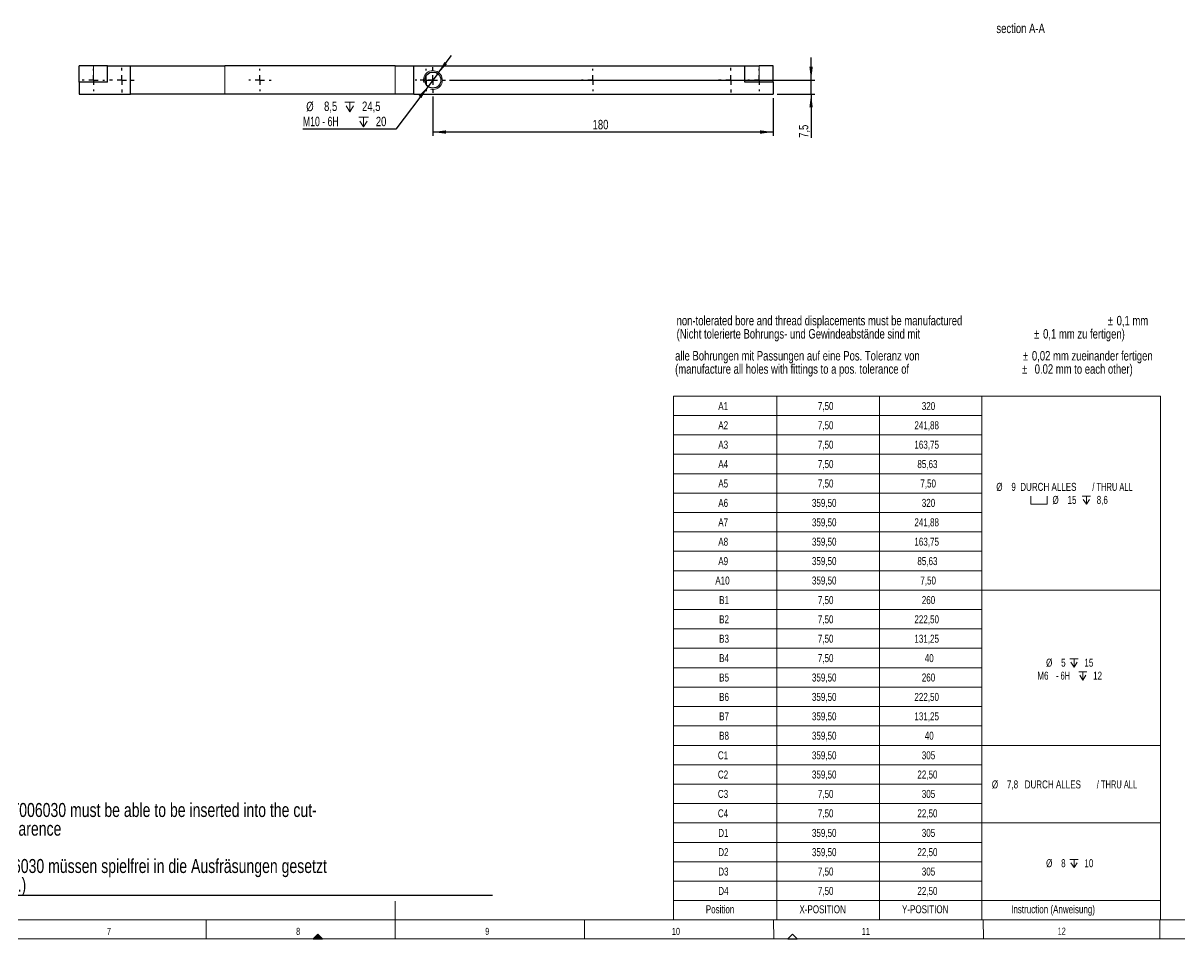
# Model space of a CAD drawing. Header units: millimetres. Extents: x -5 to 1672, y 0 to 1180.
# Drawn here: x 644 to 1256, y 10 to 494 of the extents above; entities that cross this region are included whole.
import ezdxf

# ---------------------------------------------------------------- set-up
doc = ezdxf.new("R2010")
doc.units = ezdxf.units.MM
doc.header["$LTSCALE"] = 2
doc.layers.add('SLD-0', color=7, linetype='Continuous')
doc.styles.add('SLDTEXTSTYLE0', font='TXT', dxfattribs={"width": 0.75})
doc.styles.add('SLDTEXTSTYLE4', font='TXT', dxfattribs={"width": 0.7})
doc.styles.add('SLDTEXTSTYLE5', font='TXT', dxfattribs={"width": 0.6875})
doc.dimstyles.new('SLDDIMSTYLE1', dxfattribs={"dimtxt": 5, "dimasz": 7, "dimexe": 0, "dimexo": 0.0625, "dimgap": 1.25, "dimtad": 1, "dimdec": 3, "dimrnd": 1e-09, "dimzin": 12, "dimdsep": 46, "dimtxsty": 'SLDTEXTSTYLE0', "dimsah": 1, "dimcen": 0.09, "dimadec": 0, "dimazin": 3, "dimtfac": 1, "dimtdec": 3, "dimtmove": 0, "dimatfit": 0, "dimfxl": 1, "dimfrac": 2, "dimtolj": 1, "dimtzin": 12, "dimarcsym": 0})
doc.dimstyles.new('SLDDIMSTYLE13', dxfattribs={"dimtxt": 5, "dimasz": 7, "dimexe": 0, "dimexo": 0.0625, "dimgap": 1.25, "dimtad": 0, "dimtih": 1, "dimtoh": 1, "dimdec": 1, "dimrnd": 1e-09, "dimzin": 12, "dimdsep": 46, "dimtxsty": 'SLDTEXTSTYLE0', "dimsah": 1, "dimcen": 0, "dimadec": 0, "dimazin": 3, "dimtfac": 1, "dimtdec": 3, "dimtmove": 0, "dimatfit": 3, "dimfxl": 1, "dimfrac": 2, "dimtolj": 1, "dimtzin": 12, "dimarcsym": 0})
doc.dimstyles.new('SLDDIMSTYLE8', dxfattribs={"dimtxt": 5, "dimasz": 7, "dimexe": 0, "dimexo": 0.0625, "dimgap": 1.25, "dimtad": 1, "dimdec": 3, "dimrnd": 1e-09, "dimzin": 12, "dimdsep": 46, "dimtxsty": 'SLDTEXTSTYLE0', "dimsah": 1, "dimcen": 0.09, "dimadec": 0, "dimazin": 3, "dimtfac": 1, "dimtdec": 3, "dimtofl": 0, "dimtmove": 0, "dimatfit": 3, "dimfxl": 1, "dimfrac": 2, "dimtolj": 1, "dimtzin": 12, "dimarcsym": 0})

# ---------------------------------------------------------------- blocks, each defined once
blk = doc.blocks.new('SW_NOTE_0')
at = {"layer": 'SLD-0', "color": 0, "char_height": 5, "attachment_point": 1, "style": 'SLDTEXTSTYLE0'}
for s, insert in [('non-tolerated bore and thread displacements must be manufactured', (0, 6.45)), ('0,1 mm', (232.7, 6.45)), ('%%p', (227.94, 6.45)), ('(Nicht tolerierte Bohrungs- und Gewindeabstände sind mit', (0, -0.55)), ('%%p', (189.06, -0.55)), ('0,1 mm zu fertigen)', (193.82, -0.55))]:
    blk.add_mtext(s, dxfattribs=dict(at, insert=insert))
blk = doc.blocks.new('Nicht tolerierte Bohrungs- und Gewindeabstände sind mit +-0_1 mm zu fertigen')
at = {"layer": 'SLD-0', "color": 7}
blk.add_blockref('SW_NOTE_0', (0.1, 6.63), dxfattribs=at)
blk = doc.blocks.new('SW_NOTE_0_1')
at = {"layer": 'SLD-0', "color": 0, "char_height": 5, "attachment_point": 1, "style": 'SLDTEXTSTYLE0'}
for s, insert in [('alle Bohrungen mit Passungen auf eine Pos. Toleranz von', (0, 6.45)), ('0,02 mm zueinander fertigen', (188.7, 6.45)), ('%%p', (183.94, 6.45)), ('(manufacture all holes with fittings to a pos. tolerance of', (0, -0.55)), ('%%p', (183.53, -0.55)), ('0.02 mm to each other)', (190.17, -0.55))]:
    blk.add_mtext(s, dxfattribs=dict(at, insert=insert))
blk = doc.blocks.new('Passbohrungen 0_02 Toleranz')
at = {"layer": 'SLD-0', "color": 7}
blk.add_blockref('SW_NOTE_0_1', (0.17, 6.55), dxfattribs=at)
blk = doc.blocks.new('SW_NOTE_0_4')
at = {"layer": 'SLD-0', "color": 0}
blk.add_line((302.22, 0), (0, 0), dxfattribs=at)
blk.add_line((302.22, 0), (0, 0), dxfattribs=at)
blk.add_line((302.22, 0), (0, 0), dxfattribs=at)
blk.add_line((302.22, 0), (0, 0), dxfattribs=at)
at = {"layer": 'SLD-0', "color": 0, "char_height": 7.4083, "attachment_point": 1, "style": 'SLDTEXTSTYLE0'}
for s, insert in [('component 25T006030 must be able to be inserted into the cut-', (0.33, 48.98)), ('outs without clearence', (0.33, 39.1)), ('(Bauteil 25T006030 müssen spielfrei in die Ausfräsungen gesetzt', (0.33, 19.35)), ('werden können.)', (0.33, 9.47))]:
    blk.add_mtext(s, dxfattribs=dict(at, insert=insert))
blk = doc.blocks.new('SW_SYMBOL_HOLE_SPOT')
at = {"color": 0, "linetype": 'Continuous', "lineweight": 18}
for p, q in [((0, 1750), (0, 150)), ((0, 150), (3200, 150)), ((3200, 150), (3200, 1750))]:
    blk.add_line(p, q, dxfattribs=at)
blk = doc.blocks.new('SW_SYMBOL_HOLE_DEPTH')
at = {"color": 0, "linetype": 'Continuous', "lineweight": 18}
for p, q in [((0, 1750), (1600, 1750)), ((200, 1110), (800, 150)), ((800, 1750), (800, 150)), ((1400, 1110), (800, 150))]:
    blk.add_line(p, q, dxfattribs=at)
blk = doc.blocks.new('SW_TABLEANNOTATION_0')
at = {"color": 0, "linetype": 'Continuous', "lineweight": 18}
for p, q in [((0, 266.88), (0, 256.61)), ((0, 266.88), (54.68, 266.88)), ((54.68, 266.88), (54.68, 256.61)), ((54.68, 266.88), (108.96, 266.88)), ((108.96, 266.88), (108.96, 256.61)), ((108.96, 266.88), (163.07, 266.88)), ((163.07, 266.88), (163.07, 256.61)), ((163.07, 266.88), (257.51, 266.88)), ((257.51, 266.88), (257.51, 256.61)), ((0, 256.61), (0, 246.35)), ((0, 256.61), (54.68, 256.61)), ((54.68, 256.61), (54.68, 246.35)), ((54.68, 256.61), (108.96, 256.61)), ((108.96, 256.61), (108.96, 246.35)), ((108.96, 256.61), (163.07, 256.61)), ((163.07, 256.61), (163.07, 246.35)), ((257.51, 256.61), (257.51, 246.35)), ((0, 246.35), (0, 236.08)), ((0, 246.35), (54.68, 246.35)), ((54.68, 246.35), (54.68, 236.08)), ((54.68, 246.35), (108.96, 246.35)), ((108.96, 246.35), (108.96, 236.08)), ((108.96, 246.35), (163.07, 246.35)), ((163.07, 246.35), (163.07, 236.08)), ((257.51, 246.35), (257.51, 236.08)), ((0, 236.08), (0, 225.82)), ((0, 236.08), (54.68, 236.08)), ((54.68, 236.08), (54.68, 225.82)), ((54.68, 236.08), (108.96, 236.08)), ((108.96, 236.08), (108.96, 225.82)), ((108.96, 236.08), (163.07, 236.08)), ((163.07, 236.08), (163.07, 225.82)), ((257.51, 236.08), (257.51, 225.82)), ((0, 225.82), (0, 215.55)), ((0, 225.82), (54.68, 225.82)), ((54.68, 225.82), (54.68, 215.55)), ((54.68, 225.82), (108.96, 225.82)), ((108.96, 225.82), (108.96, 215.55)), ((108.96, 225.82), (163.07, 225.82)), ((163.07, 225.82), (163.07, 215.55)), ((257.51, 225.82), (257.51, 215.55)), ((0, 215.55), (0, 205.29)), ((0, 215.55), (54.68, 215.55)), ((54.68, 215.55), (54.68, 205.29)), ((54.68, 215.55), (108.96, 215.55)), ((108.96, 215.55), (108.96, 205.29)), ((108.96, 215.55), (163.07, 215.55)), ((163.07, 215.55), (163.07, 205.29)), ((257.51, 215.55), (257.51, 205.29)), ((0, 205.29), (0, 195.02)), ((0, 205.29), (54.68, 205.29)), ((54.68, 205.29), (54.68, 195.02)), ((54.68, 205.29), (108.96, 205.29)), ((108.96, 205.29), (108.96, 195.02)), ((108.96, 205.29), (163.07, 205.29)), ((163.07, 205.29), (163.07, 195.02)), ((257.51, 205.29), (257.51, 195.02)), ((0, 195.02), (0, 184.76)), ((0, 195.02), (54.68, 195.02)), ((54.68, 195.02), (54.68, 184.76)), ((54.68, 195.02), (108.96, 195.02)), ((108.96, 195.02), (108.96, 184.76)), ((108.96, 195.02), (163.07, 195.02)), ((163.07, 195.02), (163.07, 184.76)), ((257.51, 195.02), (257.51, 184.76)), ((0, 184.76), (0, 174.5)), ((0, 184.76), (54.68, 184.76)), ((54.68, 184.76), (54.68, 174.5)), ((54.68, 184.76), (108.96, 184.76)), ((108.96, 184.76), (108.96, 174.5)), ((108.96, 184.76), (163.07, 184.76)), ((163.07, 184.76), (163.07, 174.5)), ((257.51, 184.76), (257.51, 174.5)), ((0, 174.5), (0, 164.23)), ((0, 174.5), (54.68, 174.5)), ((54.68, 174.5), (54.68, 164.23)), ((54.68, 174.5), (108.96, 174.5)), ((108.96, 174.5), (108.96, 164.23)), ((108.96, 174.5), (163.07, 174.5)), ((163.07, 174.5), (163.07, 164.23)), ((257.51, 174.5), (257.51, 164.23)), ((0, 164.23), (0, 153.97)), ((0, 164.23), (54.68, 164.23)), ((54.68, 164.23), (54.68, 153.97)), ((54.68, 164.23), (108.96, 164.23)), ((108.96, 164.23), (108.96, 153.97)), ((108.96, 164.23), (163.07, 164.23)), ((163.07, 164.23), (163.07, 153.97)), ((163.07, 164.23), (257.51, 164.23)), ((163.07, 164.23), (257.51, 164.23)), ((257.51, 164.23), (257.51, 153.97)), ((0, 153.97), (0, 143.7)), ((0, 153.97), (54.68, 153.97)), ((54.68, 153.97), (54.68, 143.7)), ((54.68, 153.97), (108.96, 153.97)), ((108.96, 153.97), (108.96, 143.7)), ((108.96, 153.97), (163.07, 153.97)), ((163.07, 153.97), (163.07, 143.7)), ((257.51, 153.97), (257.51, 143.7)), ((0, 143.7), (0, 133.44)), ((0, 143.7), (54.68, 143.7)), ((54.68, 143.7), (54.68, 133.44)), ((54.68, 143.7), (108.96, 143.7)), ((108.96, 143.7), (108.96, 133.44)), ((108.96, 143.7), (163.07, 143.7)), ((163.07, 143.7), (163.07, 133.44)), ((257.51, 143.7), (257.51, 133.44)), ((0, 133.44), (0, 123.17)), ((0, 133.44), (54.68, 133.44)), ((54.68, 133.44), (54.68, 123.17)), ((54.68, 133.44), (108.96, 133.44)), ((108.96, 133.44), (108.96, 123.17)), ((108.96, 133.44), (163.07, 133.44)), ((163.07, 133.44), (163.07, 123.17)), ((257.51, 133.44), (257.51, 123.17)), ((0, 123.17), (0, 112.91)), ((0, 123.17), (54.68, 123.17)), ((54.68, 123.17), (54.68, 112.91)), ((54.68, 123.17), (108.96, 123.17)), ((108.96, 123.17), (108.96, 112.91)), ((108.96, 123.17), (163.07, 123.17)), ((163.07, 123.17), (163.07, 112.91)), ((257.51, 123.17), (257.51, 112.91)), ((0, 112.91), (0, 102.64)), ((0, 112.91), (54.68, 112.91)), ((54.68, 112.91), (54.68, 102.64)), ((54.68, 112.91), (108.96, 112.91)), ((108.96, 112.91), (108.96, 102.64)), ((108.96, 112.91), (163.07, 112.91)), ((163.07, 112.91), (163.07, 102.64)), ((257.51, 112.91), (257.51, 102.64)), ((0, 102.64), (0, 92.38)), ((0, 102.64), (54.68, 102.64)), ((54.68, 102.64), (54.68, 92.38)), ((54.68, 102.64), (108.96, 102.64)), ((108.96, 102.64), (108.96, 92.38)), ((108.96, 102.64), (163.07, 102.64)), ((163.07, 102.64), (163.07, 92.38)), ((257.51, 102.64), (257.51, 92.38)), ((0, 92.38), (0, 82.12)), ((0, 92.38), (54.68, 92.38)), ((54.68, 92.38), (54.68, 82.12)), ((54.68, 92.38), (108.96, 92.38)), ((108.96, 92.38), (108.96, 82.12)), ((108.96, 92.38), (163.07, 92.38)), ((163.07, 92.38), (163.07, 82.12)), ((257.51, 92.38), (257.51, 82.12)), ((0, 82.12), (0, 71.85)), ((0, 82.12), (54.68, 82.12)), ((54.68, 82.12), (54.68, 71.85)), ((54.68, 82.12), (108.96, 82.12)), ((108.96, 82.12), (108.96, 71.85)), ((108.96, 82.12), (163.07, 82.12)), ((163.07, 82.12), (163.07, 71.85)), ((163.07, 82.12), (257.51, 82.12)), ((163.07, 82.12), (257.51, 82.12)), ((257.51, 82.12), (257.51, 71.85)), ((0, 71.85), (0, 61.59)), ((0, 71.85), (54.68, 71.85)), ((54.68, 71.85), (54.68, 61.59)), ((54.68, 71.85), (108.96, 71.85)), ((108.96, 71.85), (108.96, 61.59)), ((108.96, 71.85), (163.07, 71.85)), ((163.07, 71.85), (163.07, 61.59)), ((257.51, 71.85), (257.51, 61.59)), ((0, 61.59), (0, 51.32)), ((0, 61.59), (54.68, 61.59)), ((54.68, 61.59), (54.68, 51.32)), ((54.68, 61.59), (108.96, 61.59)), ((108.96, 61.59), (108.96, 51.32)), ((108.96, 61.59), (163.07, 61.59)), ((163.07, 61.59), (163.07, 51.32)), ((257.51, 61.59), (257.51, 51.32)), ((0, 51.32), (0, 41.06)), ((0, 51.32), (54.68, 51.32)), ((54.68, 51.32), (54.68, 41.06)), ((54.68, 51.32), (108.96, 51.32)), ((108.96, 51.32), (108.96, 41.06)), ((108.96, 51.32), (163.07, 51.32)), ((163.07, 51.32), (163.07, 41.06)), ((257.51, 51.32), (257.51, 41.06)), ((0, 41.06), (0, 30.79)), ((0, 41.06), (54.68, 41.06)), ((54.68, 41.06), (54.68, 30.79)), ((54.68, 41.06), (108.96, 41.06)), ((108.96, 41.06), (108.96, 30.79)), ((108.96, 41.06), (163.07, 41.06)), ((163.07, 41.06), (163.07, 30.79)), ((163.07, 41.06), (257.51, 41.06)), ((163.07, 41.06), (257.51, 41.06)), ((257.51, 41.06), (257.51, 30.79)), ((0, 30.79), (0, 20.53)), ((0, 30.79), (54.68, 30.79)), ((54.68, 30.79), (54.68, 20.53)), ((54.68, 30.79), (108.96, 30.79)), ((108.96, 30.79), (108.96, 20.53)), ((108.96, 30.79), (163.07, 30.79)), ((163.07, 30.79), (163.07, 20.53)), ((257.51, 30.79), (257.51, 20.53)), ((0, 20.53), (0, 10.26)), ((0, 20.53), (54.68, 20.53)), ((54.68, 20.53), (54.68, 10.26)), ((54.68, 20.53), (108.96, 20.53)), ((108.96, 20.53), (108.96, 10.26)), ((108.96, 20.53), (163.07, 20.53)), ((163.07, 20.53), (163.07, 10.26)), ((257.51, 20.53), (257.51, 10.26)), ((0, 10.26), (0, 0)), ((0, 10.26), (54.68, 10.26)), ((54.68, 10.26), (54.68, 0)), ((54.68, 10.26), (108.96, 10.26)), ((108.96, 10.26), (108.96, 0)), ((108.96, 10.26), (163.07, 10.26)), ((163.07, 10.26), (163.07, 0)), ((257.51, 10.26), (257.51, 0)), ((0, 0), (0, -10.26)), ((0, 0), (54.68, 0)), ((54.68, 0), (54.68, -10.26)), ((54.68, 0), (108.96, 0)), ((108.96, 0), (108.96, -10.26)), ((108.96, 0), (163.07, 0)), ((163.07, 0), (163.07, -10.26)), ((163.07, 0), (257.51, 0)), ((257.51, 0), (257.51, -10.26)), ((0, -10.26), (54.68, -10.26)), ((54.68, -10.26), (108.96, -10.26)), ((108.96, -10.26), (163.07, -10.26)), ((163.07, -10.26), (257.51, -10.26))]:
    blk.add_line(p, q, dxfattribs=at)
at = {"color": 0, "linetype": 'Continuous', "lineweight": 18, "xscale": 0.0027037109, "yscale": 0.0027037109, "zscale": 0.0027037109}
for name, p in [('SW_SYMBOL_HOLE_SPOT', (188.97, 209.22)), ('SW_SYMBOL_HOLE_DEPTH', (216.18, 209.22)), ('SW_SYMBOL_HOLE_DEPTH', (209.67, 123.11)), ('SW_SYMBOL_HOLE_DEPTH', (214.28, 116.22)), ('SW_SYMBOL_HOLE_DEPTH', (209.67, 17.02))]:
    blk.add_blockref(name, p, dxfattribs=at)
at = {"color": 0, "linetype": 'Continuous', "lineweight": 18, "attachment_point": 1}
for s, insert, char_height, style in [('A1', (23.69, 263.73), 4.233, 'SLDTEXTSTYLE0'), ('7,50', (76.35, 263.73), 4.233, 'SLDTEXTSTYLE0'), ('320', (131.32, 263.73), 4.233, 'SLDTEXTSTYLE0'), ('A2', (23.69, 253.56), 4.233, 'SLDTEXTSTYLE0'), ('7,50', (76.35, 253.56), 4.233, 'SLDTEXTSTYLE0'), ('241,88', (127.41, 253.56), 4.233, 'SLDTEXTSTYLE0'), ('A3', (23.69, 243.29), 4.233, 'SLDTEXTSTYLE0'), ('7,50', (76.35, 243.29), 4.233, 'SLDTEXTSTYLE0'), ('163,75', (127.41, 243.29), 4.233, 'SLDTEXTSTYLE0'), ('A4', (23.69, 233.03), 4.233, 'SLDTEXTSTYLE0'), ('7,50', (76.35, 233.03), 4.233, 'SLDTEXTSTYLE0'), ('85,63', (128.98, 233.03), 4.233, 'SLDTEXTSTYLE0'), ('A5', (23.69, 222.76), 4.233, 'SLDTEXTSTYLE0'), ('7,50', (76.35, 222.76), 4.233, 'SLDTEXTSTYLE0'), ('7,50', (130.54, 222.76), 4.233, 'SLDTEXTSTYLE0'), ('%%c', (170.72, 220.98), 4.233, 'SLDTEXTSTYLE0'), ('9', (178.7, 220.98), 4.23, 'SLDTEXTSTYLE0'), ('DURCH ALLES', (183.39, 220.98), 4.2333, 'SLDTEXTSTYLE0'), ('/ THRU ALL', (221.51, 220.98), 4.233, 'SLDTEXTSTYLE4'), ('%%c', (200.41, 214.09), 4.233, 'SLDTEXTSTYLE0'), ('8,6', (223.82, 214.09), 4.233, 'SLDTEXTSTYLE0'), ('A6', (23.69, 212.5), 4.233, 'SLDTEXTSTYLE0'), ('359,50', (73.22, 212.5), 4.233, 'SLDTEXTSTYLE0'), ('320', (131.32, 212.5), 4.233, 'SLDTEXTSTYLE0'), ('15', (208.39, 214.09), 4.233, 'SLDTEXTSTYLE0'), ('A7', (23.69, 202.23), 4.233, 'SLDTEXTSTYLE0'), ('359,50', (73.22, 202.23), 4.233, 'SLDTEXTSTYLE0'), ('241,88', (127.41, 202.23), 4.233, 'SLDTEXTSTYLE0'), ('A8', (23.69, 191.97), 4.233, 'SLDTEXTSTYLE0'), ('359,50', (73.22, 191.97), 4.233, 'SLDTEXTSTYLE0'), ('163,75', (127.41, 191.97), 4.233, 'SLDTEXTSTYLE0'), ('A9', (23.69, 181.71), 4.233, 'SLDTEXTSTYLE0'), ('359,50', (73.22, 181.71), 4.233, 'SLDTEXTSTYLE0'), ('85,63', (128.98, 181.71), 4.233, 'SLDTEXTSTYLE0'), ('A10', (22.12, 171.44), 4.233, 'SLDTEXTSTYLE0'), ('359,50', (73.22, 171.44), 4.233, 'SLDTEXTSTYLE0'), ('7,50', (130.54, 171.44), 4.233, 'SLDTEXTSTYLE0'), ('B1', (24.16, 161.08), 4.233, 'SLDTEXTSTYLE0'), ('7,50', (76.35, 161.08), 4.233, 'SLDTEXTSTYLE0'), ('260', (131.32, 161.08), 4.233, 'SLDTEXTSTYLE0'), ('B2', (24.16, 150.91), 4.233, 'SLDTEXTSTYLE0'), ('7,50', (76.35, 150.91), 4.233, 'SLDTEXTSTYLE0'), ('222,50', (127.41, 150.91), 4.233, 'SLDTEXTSTYLE0'), ('B3', (24.16, 140.65), 4.233, 'SLDTEXTSTYLE0'), ('7,50', (76.35, 140.65), 4.233, 'SLDTEXTSTYLE0'), ('131,25', (127.41, 140.65), 4.233, 'SLDTEXTSTYLE0'), ('B4', (24.16, 130.38), 4.233, 'SLDTEXTSTYLE0'), ('7,50', (76.35, 130.38), 4.233, 'SLDTEXTSTYLE0'), ('40', (132.88, 130.38), 4.233, 'SLDTEXTSTYLE0'), ('%%c', (197.04, 127.98), 4.233, 'SLDTEXTSTYLE0'), ('5', (205.01, 127.98), 4.23, 'SLDTEXTSTYLE0'), ('15', (217.32, 127.98), 4.233, 'SLDTEXTSTYLE0'), ('B5', (24.16, 120.12), 4.233, 'SLDTEXTSTYLE0'), ('359,50', (73.22, 120.12), 4.233, 'SLDTEXTSTYLE0'), ('260', (131.32, 120.12), 4.233, 'SLDTEXTSTYLE0'), ('M6', (192.43, 121.09), 4.233, 'SLDTEXTSTYLE0'), ('- 6H', (202.33, 121.09), 4.233, 'SLDTEXTSTYLE5'), ('12', (221.92, 121.09), 4.233, 'SLDTEXTSTYLE0'), ('B6', (24.16, 109.85), 4.233, 'SLDTEXTSTYLE0'), ('359,50', (73.22, 109.85), 4.233, 'SLDTEXTSTYLE0'), ('222,50', (127.41, 109.85), 4.233, 'SLDTEXTSTYLE0'), ('B7', (24.16, 99.59), 4.233, 'SLDTEXTSTYLE0'), ('359,50', (73.22, 99.59), 4.233, 'SLDTEXTSTYLE0'), ('131,25', (127.41, 99.59), 4.233, 'SLDTEXTSTYLE0'), ('B8', (24.16, 89.33), 4.233, 'SLDTEXTSTYLE0'), ('359,50', (73.22, 89.33), 4.233, 'SLDTEXTSTYLE0'), ('40', (132.88, 89.33), 4.233, 'SLDTEXTSTYLE0'), ('C1', (23.48, 78.97), 4.233, 'SLDTEXTSTYLE0'), ('359,50', (73.22, 78.97), 4.233, 'SLDTEXTSTYLE0'), ('305', (131.32, 78.97), 4.233, 'SLDTEXTSTYLE0'), ('C2', (23.48, 68.8), 4.233, 'SLDTEXTSTYLE0'), ('359,50', (73.22, 68.8), 4.233, 'SLDTEXTSTYLE0'), ('22,50', (128.98, 68.8), 4.233, 'SLDTEXTSTYLE0'), ('%%c', (168.38, 63.57), 4.233, 'SLDTEXTSTYLE0'), ('7,8', (176.36, 63.57), 4.233, 'SLDTEXTSTYLE0'), ('DURCH ALLES', (185.73, 63.57), 4.2333, 'SLDTEXTSTYLE0'), ('/ THRU ALL', (223.86, 63.57), 4.233, 'SLDTEXTSTYLE4'), ('C3', (23.48, 58.53), 4.233, 'SLDTEXTSTYLE0'), ('7,50', (76.35, 58.53), 4.233, 'SLDTEXTSTYLE0'), ('305', (131.32, 58.53), 4.233, 'SLDTEXTSTYLE0'), ('C4', (23.48, 48.27), 4.233, 'SLDTEXTSTYLE0'), ('7,50', (76.35, 48.27), 4.233, 'SLDTEXTSTYLE0'), ('22,50', (128.98, 48.27), 4.233, 'SLDTEXTSTYLE0'), ('D1', (23.68, 37.91), 4.233, 'SLDTEXTSTYLE0'), ('359,50', (73.22, 37.91), 4.233, 'SLDTEXTSTYLE0'), ('305', (131.32, 37.91), 4.233, 'SLDTEXTSTYLE0'), ('D2', (23.68, 27.74), 4.233, 'SLDTEXTSTYLE0'), ('359,50', (73.22, 27.74), 4.233, 'SLDTEXTSTYLE0'), ('22,50', (128.98, 27.74), 4.233, 'SLDTEXTSTYLE0'), ('%%c', (197.04, 21.89), 4.233, 'SLDTEXTSTYLE0'), ('8', (205.01, 21.89), 4.23, 'SLDTEXTSTYLE0'), ('10', (217.32, 21.89), 4.233, 'SLDTEXTSTYLE0'), ('D3', (23.68, 17.47), 4.233, 'SLDTEXTSTYLE0'), ('7,50', (76.35, 17.47), 4.233, 'SLDTEXTSTYLE0'), ('305', (131.32, 17.47), 4.233, 'SLDTEXTSTYLE0'), ('D4', (23.68, 7.21), 4.233, 'SLDTEXTSTYLE0'), ('7,50', (76.35, 7.21), 4.233, 'SLDTEXTSTYLE0'), ('22,50', (128.98, 7.21), 4.233, 'SLDTEXTSTYLE0'), ('Position', (17.08, -2.5), 4.233, 'SLDTEXTSTYLE0'), ('X-POSITION', (66.61, -2.5), 4.233, 'SLDTEXTSTYLE0'), ('Y-POSITION', (120.85, -2.5), 4.233, 'SLDTEXTSTYLE0'), ('Instruction (Anweisung)', (178.55, -2.5), 4.2333, 'SLDTEXTSTYLE0')]:
    blk.add_mtext(s, dxfattribs=dict(at, insert=insert, char_height=char_height, style=style))
blk = doc.blocks.new('_D_36')
at = {"layer": 'SLD-0'}
for p, q in [((860.88, 455.59), (860.88, 434.84)), ((1040.88, 454.84), (1040.88, 434.84)), ((1040.88, 436.84), (860.88, 436.84))]:
    blk.add_line(p, q, dxfattribs=at)
for points in [[(860.88, 436.84), (867.88, 435.94), (867.88, 437.74)], [(1040.88, 436.84), (1033.88, 437.74), (1033.88, 435.94)]]:
    blk.add_solid(points, dxfattribs=at)
at = {"layer": 'SLD-0', "insert": (945.34, 443.28), "char_height": 5, "attachment_point": 1, "style": 'SLDTEXTSTYLE0'}
blk.add_mtext('180', dxfattribs=at)
blk = doc.blocks.new('_D_37')
at = {"layer": 'SLD-0'}
for p, q in [((1060.88, 464.34), (1060.88, 476.34)), ((869.63, 464.34), (1062.88, 464.34)), ((1060.88, 456.84), (1060.88, 464.34)), ((1042.88, 456.84), (1062.88, 456.84)), ((1060.88, 456.84), (1060.88, 433.75))]:
    blk.add_line(p, q, dxfattribs=at)
for points in [[(1060.88, 464.34), (1061.78, 471.34), (1059.98, 471.34)], [(1060.88, 456.84), (1059.98, 449.84), (1061.78, 449.84)]]:
    blk.add_solid(points, dxfattribs=at)
at = {"layer": 'SLD-0', "insert": (1054.43, 433.75), "char_height": 5, "attachment_point": 1, "rotation": 90, "style": 'SLDTEXTSTYLE0'}
blk.add_mtext('7,5', dxfattribs=at)
blk = doc.blocks.new('_D_38')
at = {"layer": 'SLD-0'}
for p, q in [((863.45, 467.72), (870.7, 477.29)), ((863.45, 467.72), (858.31, 460.95)), ((858.31, 460.95), (841.23, 438.42)), ((841.23, 438.42), (792.15, 438.42))]:
    blk.add_line(p, q, dxfattribs=at)
for points in [[(863.45, 467.72), (868.39, 472.76), (866.96, 473.85)], [(858.31, 460.95), (853.36, 455.92), (854.8, 454.83)]]:
    blk.add_solid(points, dxfattribs=at)
at = {"layer": 'SLD-0', "xscale": 0.0031933594, "yscale": 0.0031933594, "zscale": 0.0031933594}
for p in [(814.38, 447.13), (821.68, 439.12)]:
    blk.add_blockref('SW_SYMBOL_HOLE_DEPTH', p, dxfattribs=at)
at = {"layer": 'SLD-0', "char_height": 5, "attachment_point": 1}
for s, insert, style in [('%%c', (793.91, 452.88), 'SLDTEXTSTYLE0'), ('8,5', (803.32, 452.96), 'SLDTEXTSTYLE0'), ('24,5', (823.4, 452.96), 'SLDTEXTSTYLE0'), ('M10 - 6H', (792.15, 444.94), 'SLDTEXTSTYLE5'), ('20', (830.69, 444.94), 'SLDTEXTSTYLE0')]:
    blk.add_mtext(s, dxfattribs=dict(at, insert=insert, style=style))
blk = doc.blocks.new('SW_CENTERMARKSYMBOL_59')
at = {"layer": 'SLD-0', "color": 0}
for p, q in [((-5, 0), (-5.9, 0)), ((0, 0), (-2.5, 0)), ((0, 5), (0, 5.9)), ((0, 0), (0, 2.5)), ((0, 0), (0, -2.5)), ((0, 0), (2.5, 0)), ((5, 0), (5.9, 0)), ((0, -5), (0, -5.9))]:
    blk.add_line(p, q, dxfattribs=at)
blk = doc.blocks.new('SW_CENTERMARKSYMBOL_60')
at = {"layer": 'SLD-0', "color": 0}
for p, q in [((-5, 0), (-5.9, 0)), ((0, 0), (-2.5, 0)), ((0, 5), (0, 5.9)), ((0, 0), (0, 2.5)), ((0, 0), (0, -2.5)), ((0, 0), (2.5, 0)), ((5, 0), (5.9, 0)), ((0, -5), (0, -5.9))]:
    blk.add_line(p, q, dxfattribs=at)
blk = doc.blocks.new('SW_CENTERMARKSYMBOL_61')
at = {"layer": 'SLD-0', "color": 0}
for p, q in [((-5, 0), (-5.9, 0)), ((0, 0), (-2.5, 0)), ((0, 5), (0, 5.9)), ((0, 0), (0, 2.5)), ((0, 0), (0, -2.5)), ((0, 0), (2.5, 0)), ((5, 0), (5.9, 0)), ((0, -5), (0, -5.9))]:
    blk.add_line(p, q, dxfattribs=at)
blk = doc.blocks.new('SW_CENTERMARKSYMBOL_62')
at = {"layer": 'SLD-0', "color": 0}
for p, q in [((-5, 0), (-5.9, 0)), ((0, 0), (-2.5, 0)), ((0, 5), (0, 5.9)), ((0, 0), (0, 2.5)), ((0, 0), (0, -2.5)), ((0, 0), (2.5, 0)), ((5, 0), (5.9, 0)), ((0, -5), (0, -5.9))]:
    blk.add_line(p, q, dxfattribs=at)
blk = doc.blocks.new('SW_CENTERMARKSYMBOL_63')
at = {"layer": 'SLD-0', "color": 0}
for p, q in [((-5, 0), (-5.9, 0)), ((0, 0), (-2.5, 0)), ((0, 5), (0, 5.9)), ((0, 0), (0, 2.5)), ((0, 0), (0, -2.5)), ((0, 0), (2.5, 0)), ((5, 0), (5.9, 0)), ((0, -5), (0, -5.9))]:
    blk.add_line(p, q, dxfattribs=at)
blk = doc.blocks.new('SW_CENTERMARKSYMBOL_64')
at = {"layer": 'SLD-0', "color": 0}
for p, q in [((0, 5), (0, 6.5)), ((-5, 0), (-6.5, 0)), ((0, 0), (-2.5, 0)), ((0, 0), (0, 2.5)), ((0, 0), (0, -2.5)), ((0, 0), (2.5, 0)), ((5, 0), (6.5, 0)), ((0, -5), (0, -6.5))]:
    blk.add_line(p, q, dxfattribs=at)
blk = doc.blocks.new('SW_CENTERMARKSYMBOL_65')
at = {"layer": 'SLD-0', "color": 0}
for p, q in [((0, 5), (0, 6.5)), ((-5, 0), (-6.5, 0)), ((0, 0), (-2.5, 0)), ((0, 0), (0, 2.5)), ((0, 0), (0, -2.5)), ((0, 0), (2.5, 0)), ((5, 0), (6.5, 0)), ((0, -5), (0, -6.5))]:
    blk.add_line(p, q, dxfattribs=at)
blk = doc.blocks.new('SW_CENTERMARKSYMBOL_66')
at = {"layer": 'SLD-0', "color": 0}
for p, q in [((0, 5), (0, 6.75)), ((-5, 0), (-6.75, 0)), ((0, 0), (-2.5, 0)), ((0, 0), (0, 2.5)), ((0, 0), (0, -2.5)), ((0, 0), (2.5, 0)), ((5, 0), (6.75, 0)), ((0, -5), (0, -6.75))]:
    blk.add_line(p, q, dxfattribs=at)

msp = doc.modelspace()

# ---------------------------------------------------------------- hatches: boundary and pattern name
at = {"linetype": 'Continuous'}
msp.add_hatch(color=7, dxfattribs=at).paths.add_polyline_path([(797.5, 10), (802.5, 10), (800, 12.5)], flags=0)

# ---------------------------------------------------------------- linework, layer by layer
at = {"color": 7, "linetype": 'Continuous', "lineweight": 25}
for p, q in [((673.8782911, 463.2380529), (673.8782911, 471.8380529)), ((681.3782911, 471.8380529), (673.8782911, 471.8380529)), ((688.8783411, 471.8380529), (681.3782911, 471.8380529)), ((688.8783411, 463.2380529), (688.8783411, 471.8380529)), ((688.8783411, 471.8380529), (700.8782911, 471.8380529)), ((700.8782911, 456.8380529), (700.8782911, 471.8380529)), ((700.8782911, 471.8380529), (750.8782911, 471.8380529)), ((840.8782911, 471.8380529), (750.8782911, 471.8380529)), ((840.8782911, 471.8380529), (850.8782911, 471.8380529)), ((850.8782911, 456.8380529), (850.8782911, 471.8380529)), ((850.8782911, 471.8380529), (1025.8782411, 471.8380529)), ((1025.8782411, 463.2380529), (1025.8782411, 471.8380529)), ((1025.8782411, 471.8380529), (1033.3782911, 471.8380529)), ((1040.8782911, 471.8380529), (1033.3782911, 471.8380529)), ((1040.8782911, 463.2380529), (1040.8782911, 471.8380529)), ((673.8782911, 463.2380529), (673.8782911, 456.8380529)), ((688.8783411, 463.2380529), (673.8782911, 463.2380529)), ((1040.8782911, 463.2380529), (1025.8782411, 463.2380529)), ((1040.8782911, 463.2380529), (1040.8782911, 456.8380529)), ((673.8782911, 456.8380529), (700.8782911, 456.8380529)), ((750.8782911, 456.8380529), (700.8782911, 456.8380529)), ((840.8782911, 456.8380529), (750.8782911, 456.8380529)), ((850.8782911, 456.8380529), (840.8782911, 456.8380529)), ((850.8782911, 456.8380529), (1040.8782911, 456.8380529))]:
    msp.add_line(p, q, dxfattribs=at)
at = {"color": 8, "linetype": 'Continuous', "lineweight": 18}
for p, q in [((681.3782911, 463.2380529), (681.3782911, 471.8380529)), ((750.8782911, 471.8380529), (750.8782911, 456.8380529)), ((840.8782911, 456.8380529), (840.8782911, 471.8380529)), ((1033.3782911, 463.2380529), (1033.3782911, 471.8380529))]:
    msp.add_line(p, q, dxfattribs=at)
at = {"color": 7, "linetype": 'Continuous', "lineweight": 18}
for p, q in [((841, 10), (841, 30)), ((19.8441921, 20), (1292.013896, 20)), ((741, 10), (741, 20)), ((941, 10), (941, 20)), ((1040.9686984, 20), (1041.1248707, 10)), ((1151.8160112, 20), (1151.9721835, 10)), ((1245.2660161, 20), (1245.2660161, 10)), ((1672, 10), (10, 10))]:
    msp.add_line(p, q, dxfattribs=at)
at = {"color": 7, "linetype": 'Continuous', "lineweight": 25}
msp.add_circle((860.8782911, 464.3380529), 4.25, dxfattribs=at)
at = {"color": 7, "linetype": 'Continuous', "lineweight": 18}
msp.add_arc((860.8782911, 464.3380529), 5, 255, 195, dxfattribs=at)
at = {"layer": 'SLD-0'}
for p, q in [((800, 12.5), (797.5, 10)), ((802.5, 10), (800, 12.5)), ((1051, 12.5), (1048.5, 10)), ((1053.5, 10), (1051, 12.5)), ((797.5, 10), (802.5, 10)), ((1048.5, 10), (1053.5, 10))]:
    msp.add_line(p, q, dxfattribs=at)

# ---------------------------------------------------------------- block references
at = {"color": 7, "linetype": 'Continuous'}
for name, p in [('Nicht tolerierte Bohrungs- und Gewindeabstände sind mit +-0_1 mm zu fertigen', (989.6583765, 326.5055895)), ('Passbohrungen 0_02 Toleranz', (988.7963382, 307.9831351))]:
    msp.add_blockref(name, p, dxfattribs=at)
at = {"color": 7, "linetype": 'Continuous', "lineweight": 18}
msp.add_blockref('SW_TABLEANNOTATION_0', (988.1123398, 30.2644486), dxfattribs=at)
at = {"layer": 'SLD-0'}
for name, p in [('SW_CENTERMARKSYMBOL_66', (860.8782911, 464.3380529)), ('SW_CENTERMARKSYMBOL_62', (681.3782911, 464.3380529)), ('SW_CENTERMARKSYMBOL_64', (696.3782911, 464.3380529)), ('SW_CENTERMARKSYMBOL_59', (769.3782911, 464.3380529)), ('SW_CENTERMARKSYMBOL_60', (857.3782911, 464.3380529)), ('SW_CENTERMARKSYMBOL_61', (945.3782911, 464.3380529)), ('SW_CENTERMARKSYMBOL_65', (1018.3782911, 464.3380529)), ('SW_CENTERMARKSYMBOL_63', (1033.3782911, 464.3380529)), ('SW_NOTE_0_4', (590.1458333, 32.9027774))]:
    msp.add_blockref(name, p, dxfattribs=at)

# ---------------------------------------------------------------- texts
at = {"color": 7, "linetype": 'Continuous', "lineweight": 0, "attachment_point": 1, "style": 'SLDTEXTSTYLE0'}
for s, insert, char_height in [('7', (688.5385759, 15.8306854), 3.7041667), ('8', (788.5385759, 15.8306854), 3.7041667), ('9', (888.5385759, 15.8306854), 3.7041667), ('10', (987.2885759, 15.8306854), 3.70416667), ('11', (1087.7052425, 15.8306854), 3.70416667), ('12', (1191.2874341, 15.9587668), 3.70416667)]:
    msp.add_mtext(s, dxfattribs=dict(at, insert=insert, char_height=char_height))
at = {"layer": 'SLD-0', "insert": (1171.6994873, 494.1908963), "char_height": 5, "attachment_point": 2, "style": 'SLDTEXTSTYLE0'}
msp.add_mtext('section A-A', dxfattribs=at)

# ---------------------------------------------------------------- dimensions: what is measured, and where the dimension line sits
at = {"layer": 'SLD-0'}
dim = msp.add_diameter_dim_2p(p1=(858.3107131, 460.9513077), p2=(863.4458692, 467.7247982), text='<> {\\fGDT;x} 24,5\\PM10 - 6H {\\fGDT;x} 20\\P', dimstyle='SLDDIMSTYLE13', dxfattribs=at)
dim.commit()
dim.dimension.update_dxf_attribs({"geometry": '_D_38', "text_midpoint": (815.1051488, 446.4356605), "dimtype": 163})
dim = msp.add_linear_dim(base=(1060.8782911, 464.3380529), p1=(1040.8782911, 456.8380529), p2=(867.6282911, 464.3380529), angle=90, dimstyle='SLDDIMSTYLE1', dxfattribs=at)
dim.commit()
dim.dimension.update_dxf_attribs({"geometry": '_D_37', "text_midpoint": (1060.8782911, 438.3727753), "dimtype": 160})
dim = msp.add_linear_dim(base=(860.8782911, 436.8380529), p1=(1040.8782911, 456.8380529), p2=(860.8782911, 457.5880529), dimstyle='SLDDIMSTYLE8', dxfattribs=at)
dim.commit()
dim.dimension.update_dxf_attribs({"geometry": '_D_36', "text_midpoint": (950.8782911, 436.8380529), "dimtype": 160})

doc.saveas('drawing.dxf')
